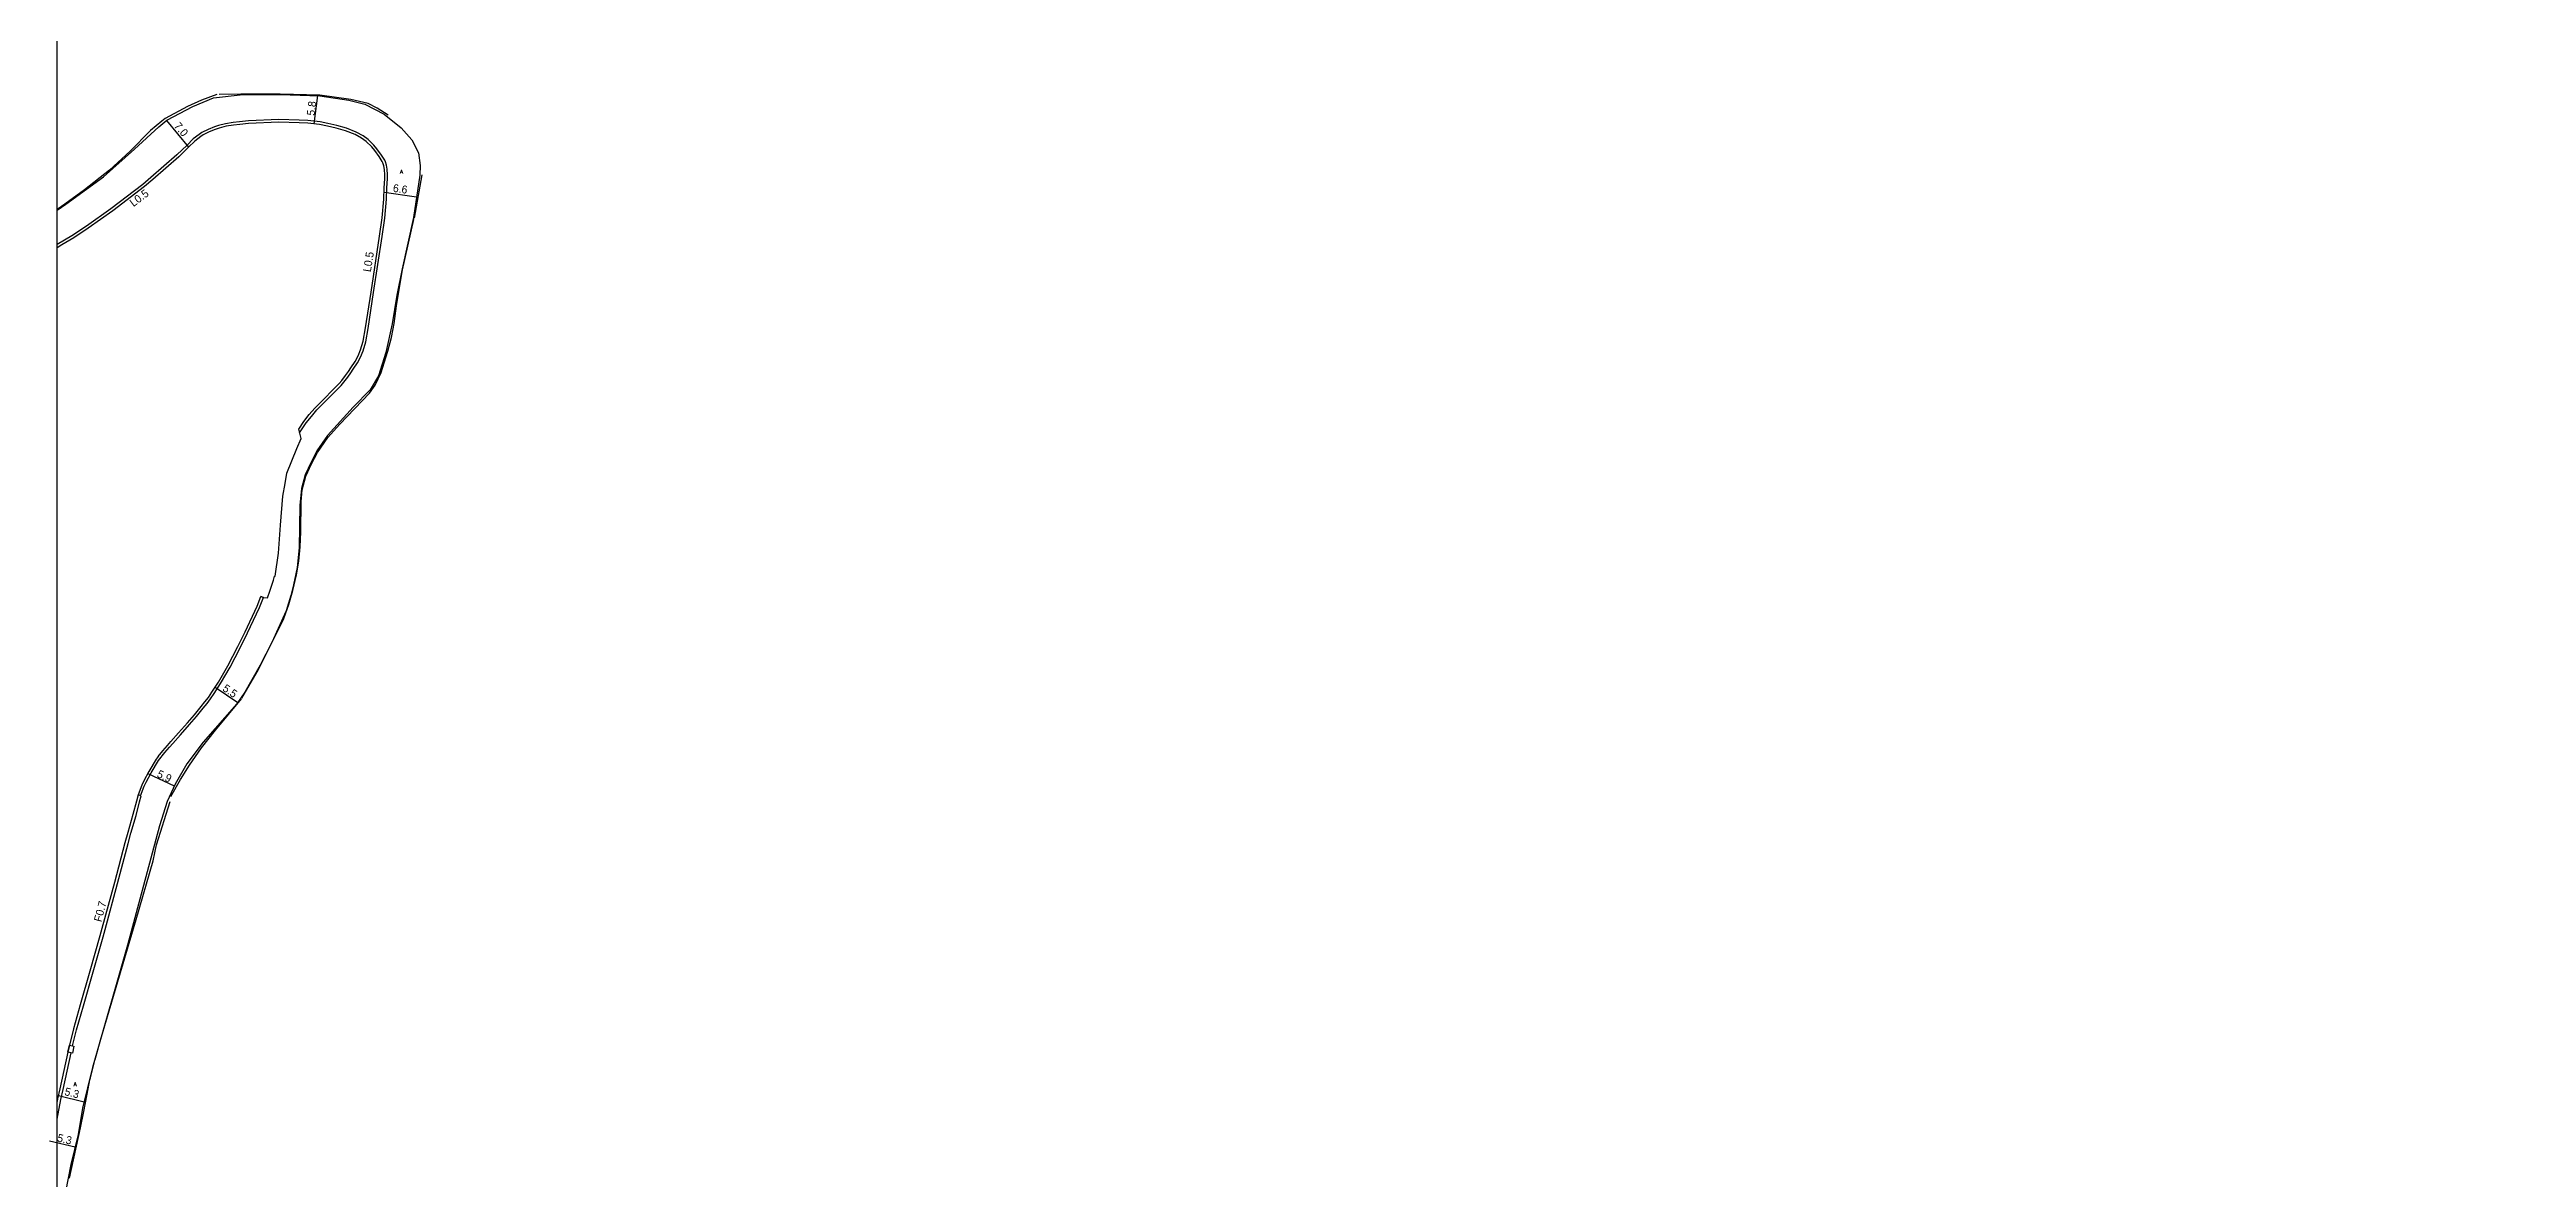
# Model space of a CAD drawing. Header units: metres. Extents: x -28002 to -25600, y -78000 to -76200.
# Drawn here: x -28001.5 to -27502, y -76782 to -76554.4 of the extents above; entities that cross this region are included whole.
import ezdxf

# ---------------------------------------------------------------- set-up
doc = ezdxf.new("R2010")
doc.units = ezdxf.units.M
doc.header["$LTSCALE"] = 2.5
for name, color, linetype in [('側溝・桝', 7, 'Continuous'), ('図郭', 7, 'Continuous'), ('幅員', 7, 'Continuous'), ('歩道・分離帯・安全施設', 7, 'Continuous'), ('舗装', 7, 'Continuous'), ('道路', 7, 'Continuous')]:
    doc.layers.add(name, color=color, linetype=linetype)
doc.styles.get("Standard").update_dxf_attribs({"font": ''})
doc.styles.add('YOKO_DECO', font='txt.shx', dxfattribs={"bigfont": 'extfont.shx'})
doc.styles.get('Standard').set_extended_font_data('@MS PGothic')

msp = doc.modelspace()

# ---------------------------------------------------------------- linework, layer by layer
at = {"layer": '側溝・桝'}
for points in [[(-27951.1, -76631.64), (-27949.78, -76629.67), (-27948.72, -76628.33), (-27947.65, -76627.02), (-27945.2, -76624.61), (-27944.6, -76623.96), (-27942.73, -76622.08), (-27942.16, -76621.44), (-27941.38, -76620.4), (-27940.78, -76619.58), (-27940.31, -76618.83), (-27939.45, -76617.53), (-27938.83, -76616.38), (-27938.29, -76615.13), (-27937.76, -76613.28), (-27937.25, -76610.58), (-27936.16, -76603.38), (-27934.45, -76592.09), (-27933.92, -76588.36), (-27933.57, -76584.55), (-27933.49, -76582.26), (-27933.37, -76580.45), (-27933.4, -76579.62), (-27933.46, -76578.46), (-27933.6, -76577.68), (-27933.8, -76577.02), (-27933.94, -76576.68), (-27934.61, -76575.63), (-27935.53, -76574.37), (-27936.15, -76573.63), (-27937.3, -76572.52), (-27938.3, -76571.77), (-27939.67, -76571.03), (-27941.66, -76570.22), (-27943.56, -76569.68), (-27945.38, -76569.28), (-27946.98, -76568.94), (-27949.41, -76568.69), (-27951.15, -76568.57), (-27955.26, -76568.45), (-27961.42, -76568.71), (-27963.24, -76568.91), (-27964.49, -76569.04), (-27966.01, -76569.31), (-27967.48, -76569.67), (-27968.29, -76569.94), (-27969.56, -76570.45), (-27970.79, -76571.09), (-27971.35, -76571.48), (-27972.58, -76572.38), (-27973.8, -76573.66), (-27975.85, -76575.58), (-27981.09, -76580.18), (-27982.72, -76581.58), (-27989.13, -76586.48), (-27994.08, -76590), (-27997.02, -76591.95), (-28000, -76593.69)], [(-27983.17, -76704.83), (-27982.44, -76702.94), (-27982.05, -76702.11), (-27981.06, -76700.24), (-27979.56, -76697.75), (-27978.28, -76696.12), (-27977.35, -76695.04), (-27976.65, -76694.29), (-27975.11, -76692.54), (-27973.31, -76690.5), (-27971.9, -76688.84), (-27970.52, -76687.2), (-27969.76, -76686.24), (-27969.04, -76685.32), (-27968.34, -76684.22), (-27967.02, -76682.19), (-27965.13, -76678.88), (-27963.05, -76675), (-27961.57, -76672.01), (-27959.17, -76666.85), (-27958.38, -76664.89), (-27958.88, -76664.69)], [(-27996.87, -76755.27), (-27996.06, -76752.03), (-27994.69, -76747.2), (-27992.73, -76740.37), (-27990.71, -76733.29), (-27990.31, -76731.79), (-27987.79, -76722.51), (-27985.66, -76714.5), (-27985.1, -76712.41), (-27984.07, -76708.81), (-27983.36, -76706.07), (-27983.03, -76704.87), (-27983.68, -76704.68)], [(-28000, -76770.1), (-27999.23, -76766.1), (-27998.8, -76764.1), (-27997.17, -76756.68)]]:
    msp.add_lwpolyline(points, dxfattribs=at)
msp.add_lwpolyline([(-27997.53, -76755.12), (-27996.6, -76755.33), (-27996.9, -76756.74), (-27997.83, -76756.53)], close=True, dxfattribs=at)
at = {"layer": '図郭'}
msp.add_lwpolyline([(-28000, -76200), (-27200, -76200), (-27200, -76800), (-28000, -76800)], close=True, dxfattribs=at)
at = {"layer": '幅員'}
for points in [[(-27948.14, -76569.36), (-27947.44, -76563.65)], [(-27977.96, -76568.66), (-27973.49, -76574.04)], [(-27934.06, -76583.1), (-27927.51, -76584.05)], [(-27968.14, -76682.93), (-27963.55, -76686.02)], [(-27981.72, -76700.35), (-27976.37, -76702.85)], [(-27999.75, -76765.33), (-27994.57, -76766.59)], [(-28001.52, -76774.45), (-27996.36, -76775.66)]]:
    msp.add_lwpolyline(points, dxfattribs=at)
at = {"layer": '歩道・分離帯・安全施設'}
for points in [[(-27967.77, -76563.39), (-27970.91, -76564.57), (-27973.7, -76565.86), (-27978.23, -76568.23), (-27978.87, -76568.79), (-27981.16, -76570.71), (-27985.26, -76574.88), (-27989.4, -76578.69), (-27994.47, -76582.63), (-27998.46, -76585.54), (-28000, -76586.6)], [(-27933.22, -76567.62), (-27935.46, -76566.19), (-27937.26, -76565.25), (-27940.77, -76564.43), (-27947.02, -76563.57), (-27955.03, -76563.35), (-27962.93, -76563.36), (-27967.32, -76563.45)], [(-27926.46, -76579.6), (-27928, -76588.33)], [(-27962.76, -76685.18), (-27959.46, -76679.5), (-27954.27, -76669.13), (-27953.25, -76666.26), (-27952.45, -76663.43), (-27951.74, -76660.27), (-27951.27, -76657.52), (-27951.01, -76654.64), (-27950.84, -76651.62), (-27950.75, -76645.5), (-27950.59, -76643.12), (-27949.86, -76640.41), (-27948.67, -76637.89), (-27947.5, -76635.62), (-27945.4, -76632.59), (-27942.95, -76629.88), (-27936.97, -76623.68), (-27935.88, -76622.01), (-27934.65, -76619.46), (-27933.33, -76615.21), (-27932.56, -76612.46), (-27932, -76609.58), (-27931.58, -76606.07), (-27930.32, -76598.79), (-27928.03, -76588.62)], [(-27977.06, -76705.02), (-27975.13, -76701.57), (-27973.32, -76698.66), (-27970.9, -76695.19), (-27968.08, -76691.65), (-27962.79, -76685.28)], [(-27997.53, -76781.97), (-27995.26, -76771.79), (-27994.66, -76768.84), (-27993.95, -76765.04), (-27993.37, -76762.12), (-27993.25, -76761.73), (-27992.36, -76758.15), (-27992.34, -76758.07), (-27991.23, -76754.16), (-27984.03, -76729.78), (-27980.65, -76717.97), (-27979.97, -76714.73), (-27977.21, -76705.98)]]:
    msp.add_lwpolyline(points, dxfattribs=at)
at = {"layer": '道路'}
for points in [[(-28000, -76586.77), (-27998.26, -76585.57), (-27990.61, -76580.01), (-27984.42, -76574.42), (-27979.49, -76569.94), (-27977.88, -76568.58), (-27972.61, -76565.83), (-27968.46, -76564.11), (-27963.11, -76563.5), (-27955.01, -76563.44), (-27947.02, -76563.66), (-27941.16, -76564.53), (-27937.93, -76565.37), (-27934.06, -76567.37), (-27930.59, -76570.13), (-27928.49, -76572.56), (-27927.14, -76575.21), (-27926.75, -76577.74), (-27926.88, -76579.71), (-27928.11, -76588.25), (-27930.43, -76598.56), (-27931.48, -76603.87), (-27932.42, -76609.67), (-27933.72, -76615.46), (-27935.19, -76620.17), (-27936.89, -76622.96), (-27940.26, -76626.47), (-27945.47, -76632.22), (-27947.59, -76635.28), (-27948.77, -76637.57), (-27949.98, -76640.12), (-27950.72, -76642.88), (-27951.03, -76646.26), (-27951.18, -76654.84), (-27951.61, -76658.83), (-27952.34, -76662.34), (-27952.87, -76664.46), (-27953.78, -76667.53), (-27956.67, -76673.91), (-27959.05, -76678.51), (-27962.14, -76683.93), (-27963.74, -76686.3), (-27970.56, -76694.07), (-27973.81, -76698.43), (-27976.2, -76702.48), (-27977.83, -76706), (-27979.34, -76710.89), (-27985.8, -76735.01), (-27992.89, -76759.65), (-27994.87, -76767.83), (-27995.77, -76773.17), (-27997.2, -76779.24), (-27998.83, -76787.48)], [(-27979.59, -76696.92), (-27978.69, -76695.78), (-27977.75, -76694.69), (-27977.04, -76693.93), (-27975.51, -76692.19), (-27973.71, -76690.15), (-27972.3, -76688.5), (-27970.93, -76686.87), (-27970.18, -76685.9), (-27969.48, -76685.01), (-27968.79, -76683.93), (-27967.47, -76681.92), (-27965.6, -76678.62), (-27963.52, -76674.76), (-27962.05, -76671.78), (-27959.66, -76666.63), (-27958.88, -76664.69), (-27958.38, -76664.89), (-27957.6, -76664.96), (-27957.09, -76663.57), (-27956.39, -76661.39), (-27956.19, -76660.56), (-27956.04, -76660.57), (-27955.32, -76655.9), (-27954.94, -76650.27), (-27954.45, -76644.45), (-27953.99, -76641.89), (-27953.64, -76639.79), (-27951.65, -76634.84), (-27950.81, -76632.79), (-27951.28, -76630.94), (-27950.21, -76629.35), (-27949.14, -76627.99), (-27948.05, -76626.65), (-27945.59, -76624.23), (-27944.98, -76623.58), (-27943.12, -76621.71), (-27942.58, -76621.1), (-27941.82, -76620.08), (-27941.22, -76619.27), (-27940.76, -76618.54), (-27939.91, -76617.25), (-27939.31, -76616.14), (-27938.8, -76614.94), (-27938.28, -76613.16), (-27937.78, -76610.49), (-27936.69, -76603.3), (-27934.98, -76592.01), (-27934.45, -76588.29), (-27934.11, -76584.52), (-27934.03, -76582.23), (-27933.91, -76580.44), (-27933.94, -76579.64), (-27933.99, -76578.52), (-27934.12, -76577.81), (-27934.31, -76577.21), (-27934.42, -76576.93), (-27935.06, -76575.94), (-27935.95, -76574.7), (-27936.54, -76574), (-27937.65, -76572.93), (-27938.6, -76572.23), (-27939.9, -76571.52), (-27941.83, -76570.73), (-27943.69, -76570.2), (-27945.5, -76569.8), (-27947.06, -76569.47), (-27949.45, -76569.22), (-27951.17, -76569.11), (-27955.25, -76568.99), (-27961.38, -76569.25), (-27963.18, -76569.44), (-27964.42, -76569.58), (-27965.9, -76569.84), (-27967.33, -76570.19), (-27968.11, -76570.45), (-27969.34, -76570.94), (-27970.51, -76571.55), (-27971.03, -76571.92), (-27972.25, -76572.81), (-27973.49, -76574.04), (-27975.47, -76575.97), (-27980.71, -76580.57), (-27982.35, -76581.96), (-27988.75, -76586.87), (-27993.71, -76590.39), (-27996.64, -76592.34), (-27999.05, -76593.74), (-28000, -76594.32)], [(-27979.59, -76696.92), (-27980.01, -76697.44), (-27981.52, -76699.98), (-27982.52, -76701.86), (-27982.92, -76702.72), (-27983.68, -76704.68), (-27984.02, -76705.91), (-27984.73, -76708.65), (-27985.75, -76712.25), (-27986.32, -76714.34), (-27988.45, -76722.36), (-27990.97, -76731.64), (-27991.37, -76733.13), (-27993.39, -76740.2), (-27995.34, -76747.04), (-27996.71, -76751.88), (-27997.53, -76755.12), (-27997.83, -76756.53), (-27999.45, -76763.95), (-27999.89, -76765.96), (-28000, -76766.53)]]:
    msp.add_lwpolyline(points, dxfattribs=at)

# ---------------------------------------------------------------- texts
at = {"layer": '側溝・桝'}
for s, rotation, p in [('L0.5', 37, (-27984.6, -76586.15)), ('L0.5', 81, (-27936.74, -76599.3)), ('F0.7', 75, (-27991.08, -76730.41))]:
    msp.add_text(s, height=1.6, rotation=rotation, dxfattribs=at).set_placement(p)
at = {"layer": '幅員'}
for s, rotation, p in [('7.0', 310, (-27976.52, -76569.83)), ('5.8', 83, (-27948.08, -76567.75)), ('6.6', 352, (-27932.35, -76583.04)), ('5.5', 326, (-27966.78, -76683.57)), ('5.9', 335, (-27980.01, -76701.02)), ('5.3', 346, (-27998.61, -76765.2)), ('5.3', 347, (-28000.08, -76774.56))]:
    msp.add_text(s, height=1.6, rotation=rotation, dxfattribs=at).set_placement(p)
at = {"layer": '舗装', "style": 'YOKO_DECO'}
for p in [(-27930.83, -76579.33, 893.14), (-27996.65, -76763.39, 880.85)]:
    msp.add_text('A', height=0.75, dxfattribs=at).set_placement(p)

doc.saveas('drawing.dxf')
